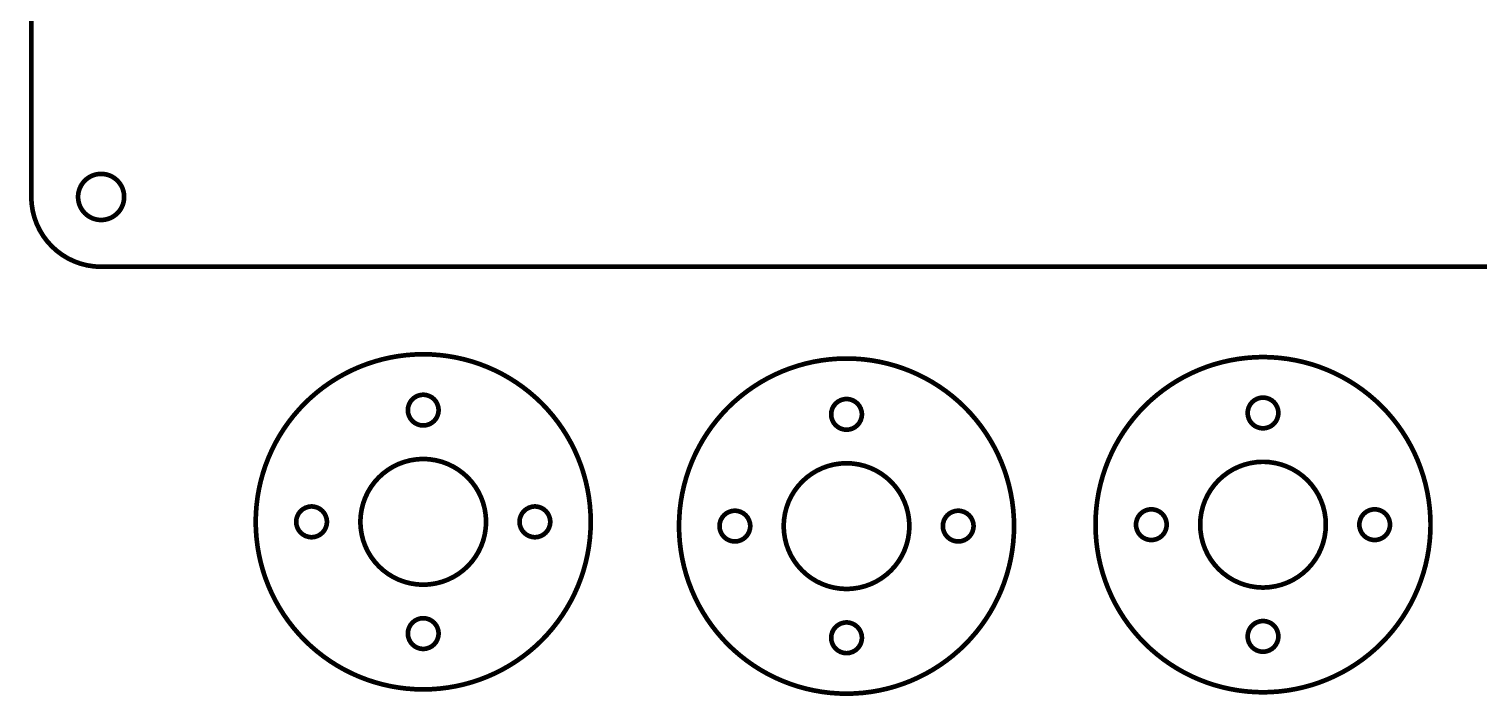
# Model space of a CAD drawing. Extents: x 0 to 218, y 0 to 111.
# Drawn here: x 0 to 103.9, y 0 to 47.8 of the extents above; entities that cross this region are included whole.
import ezdxf

# ---------------------------------------------------------------- set-up
doc = ezdxf.new("R2010")
doc.units = 0
doc.layers.get('0').update_dxf_attribs({"linetype": 'CONTINUOUS'})

msp = doc.modelspace()

# ---------------------------------------------------------------- linework, layer by layer
at = {"color": 0, "const_width": 0.33333}
msp.add_lwpolyline([(115.167, 30.7499), (5.16667, 30.7499), (5.03885, 30.7499), (4.65543, 30.7757), (4.15896, 30.8515), (3.67979, 30.9747), (3.22043, 31.1429), (2.78336, 31.3535), (2.3711, 31.6039), (1.98617, 31.8917), (1.63113, 32.2143), (1.30843, 32.5694), (1.02056, 32.9543), (0.77013, 33.3665), (0.55957, 33.8036), (0.39144, 34.2631), (0.26823, 34.7422), (0.19244, 35.2387), (0.16667, 35.6221), (0.16667, 35.7499), (0.16667, 105.75)], dxfattribs=at)
at = {"color": 0}
msp.add_lwpolyline([(115.167, 30.7499), (5.16667, 30.7499), (5.03885, 30.7499), (4.65543, 30.7757), (4.15896, 30.8515), (3.67979, 30.9747), (3.22043, 31.1429), (2.78336, 31.3535), (2.3711, 31.6039), (1.98617, 31.8917), (1.63113, 32.2143), (1.30843, 32.5694), (1.02056, 32.9543), (0.77013, 33.3665), (0.55957, 33.8036), (0.39144, 34.2631), (0.26823, 34.7422), (0.19244, 35.2387), (0.16667, 35.6221), (0.16667, 35.7499), (0.16667, 105.75)], dxfattribs=at)
at = {"color": 0, "const_width": 0.33333}
for points in [[(6.81668, 35.7499), (6.81668, 35.7078), (6.80811, 35.5813), (6.78315, 35.4174), (6.74246, 35.2592), (6.68701, 35.1076), (6.61751, 34.9635), (6.53489, 34.8274), (6.43989, 34.7004), (6.33339, 34.5832), (6.21619, 34.4767), (6.08919, 34.3817), (5.95313, 34.299), (5.80892, 34.2296), (5.65733, 34.1742), (5.49918, 34.1335), (5.33535, 34.1085), (5.20882, 34.0999), (5.16667, 34.0999), (5.12446, 34.0999), (4.99794, 34.1085), (4.8341, 34.1335), (4.676, 34.1742), (4.52442, 34.2296), (4.38015, 34.299), (4.24414, 34.3817), (4.11708, 34.4767), (3.99994, 34.5832), (3.89344, 34.7004), (3.79844, 34.8274), (3.71576, 34.9635), (3.64632, 35.1076), (3.59082, 35.2592), (3.55012, 35.4174), (3.52518, 35.5813), (3.51665, 35.7078), (3.51665, 35.7499), (3.51665, 35.7921), (3.52518, 35.9186), (3.55012, 36.0825), (3.59082, 36.2406), (3.64632, 36.3921), (3.71576, 36.5364), (3.79844, 36.6724), (3.89344, 36.7994), (3.99994, 36.9167), (4.11708, 37.0231), (4.24414, 37.1181), (4.38015, 37.2008), (4.52442, 37.2703), (4.676, 37.3257), (4.8341, 37.3664), (4.99794, 37.3914), (5.12446, 37.3999), (5.16667, 37.3999), (5.20882, 37.3999), (5.33535, 37.3914), (5.49918, 37.3664), (5.65733, 37.3257), (5.80892, 37.2703), (5.95313, 37.2008), (6.08919, 37.1181), (6.21619, 37.0231), (6.33339, 36.9167), (6.43989, 36.7994), (6.53489, 36.6724), (6.61751, 36.5364), (6.68701, 36.3921), (6.74246, 36.2406), (6.78315, 36.0825), (6.80811, 35.9186), (6.81668, 35.7921), (6.81668, 35.7499)], [(28.2438, 0.48215), (28.095, 0.48215), (27.6487, 0.49691), (27.0578, 0.54091), (26.4717, 0.61366), (25.8918, 0.7149), (25.3187, 0.84408), (24.7538, 1.00087), (24.1976, 1.18484), (23.6515, 1.39561), (23.1164, 1.63276), (22.5931, 1.89583), (22.0826, 2.18451), (21.5861, 2.49832), (21.1044, 2.83686), (20.6386, 3.19976), (20.1897, 3.58653), (19.8636, 3.89171), (19.7585, 3.99685), (19.6533, 4.10206), (19.3482, 4.42806), (18.9614, 4.87706), (18.5985, 5.34289), (18.2599, 5.82454), (17.9461, 6.32107), (17.6575, 6.83149), (17.3943, 7.35476), (17.1572, 7.88997), (16.9464, 8.43608), (16.7625, 8.99214), (16.6057, 9.55718), (16.4765, 10.1302), (16.3753, 10.7101), (16.3025, 11.2961), (16.2585, 11.8872), (16.2438, 12.3334), (16.2438, 12.4822), (16.2438, 12.6309), (16.2585, 13.0772), (16.3025, 13.6682), (16.3753, 14.2542), (16.4765, 14.8342), (16.6057, 15.4072), (16.7625, 15.9722), (16.9464, 16.5283), (17.1572, 17.0744), (17.3943, 17.6096), (17.6575, 18.1329), (17.9461, 18.6433), (18.2599, 19.1399), (18.5985, 19.6215), (18.9614, 20.0874), (19.3482, 20.5362), (19.6533, 20.8624), (19.7585, 20.9675), (19.8636, 21.0726), (20.1897, 21.3778), (20.6386, 21.7646), (21.1044, 22.1275), (21.5861, 22.466), (22.0826, 22.7799), (22.5931, 23.0685), (23.1164, 23.3317), (23.6515, 23.5687), (24.1976, 23.7796), (24.7538, 23.9635), (25.3187, 24.1203), (25.8918, 24.2494), (26.4717, 24.3507), (27.0578, 24.4235), (27.6487, 24.4675), (28.095, 24.4821), (28.2438, 24.4821), (28.3925, 24.4821), (28.8387, 24.4675), (29.4299, 24.4235), (30.0158, 24.3507), (30.5958, 24.2494), (31.1687, 24.1203), (31.7339, 23.9635), (32.2899, 23.7796), (32.836, 23.5687), (33.3712, 23.3317), (33.8944, 23.0685), (34.4049, 22.7799), (34.9014, 22.466), (35.3831, 22.1275), (35.8489, 21.7646), (36.2979, 21.3778), (36.6239, 21.0726), (36.7292, 20.9675), (36.8343, 20.8624), (37.1394, 20.5362), (37.5262, 20.0874), (37.8892, 19.6215), (38.2276, 19.1399), (38.5414, 18.6433), (38.8301, 18.1329), (39.0932, 17.6096), (39.3304, 17.0744), (39.5411, 16.5283), (39.7251, 15.9722), (39.8819, 15.4072), (40.0111, 14.8342), (40.1124, 14.2542), (40.185, 13.6682), (40.229, 13.0772), (40.2438, 12.6309), (40.2438, 12.4822), (40.2438, 12.3334), (40.229, 11.8872), (40.185, 11.2961), (40.1124, 10.7101), (40.0111, 10.1302), (39.8819, 9.55718), (39.7251, 8.99214), (39.5411, 8.43608), (39.3304, 7.88997), (39.0932, 7.35476), (38.8301, 6.83149), (38.5414, 6.32107), (38.2276, 5.82454), (37.8892, 5.34289), (37.5262, 4.87706), (37.1394, 4.42806), (36.8343, 4.10206), (36.7292, 3.99685), (36.6239, 3.89171), (36.2979, 3.58653), (35.8489, 3.19976), (35.3831, 2.83686), (34.9014, 2.49832), (34.4049, 2.18451), (33.8944, 1.89583), (33.3712, 1.63276), (32.836, 1.39561), (32.2899, 1.18484), (31.7339, 1.00087), (31.1687, 0.84408), (30.5958, 0.7149), (30.0158, 0.61366), (29.4299, 0.54091), (28.8387, 0.49691), (28.3925, 0.48215), (28.2438, 0.48215)], [(58.571, 24.1782), (58.7197, 24.1782), (59.166, 24.1635), (59.7569, 24.1196), (60.3429, 24.0467), (60.9229, 23.9456), (61.496, 23.8164), (62.061, 23.6596), (62.6169, 23.4756), (63.1632, 23.2647), (63.6983, 23.0276), (64.2217, 22.7646), (64.7319, 22.476), (65.2285, 22.1621), (65.7101, 21.8235), (66.1761, 21.4606), (66.625, 21.0739), (66.9511, 20.7686), (67.0562, 20.6635), (67.1614, 20.5583), (67.4665, 20.2324), (67.8533, 19.7833), (68.2162, 19.3175), (68.5549, 18.8358), (68.8686, 18.3393), (69.1572, 17.8289), (69.4204, 17.3056), (69.6575, 16.7704), (69.8683, 16.2243), (70.0522, 15.6682), (70.209, 15.1032), (70.3382, 14.5303), (70.4394, 13.9503), (70.5122, 13.3643), (70.5562, 12.7732), (70.571, 12.3269), (70.571, 12.1782), (70.571, 12.0295), (70.5562, 11.5832), (70.5122, 10.9921), (70.4394, 10.4062), (70.3382, 9.82617), (70.209, 9.25319), (70.0522, 8.68821), (69.8683, 8.13211), (69.6575, 7.58599), (69.4204, 7.05078), (69.1572, 6.5275), (68.8686, 6.01708), (68.5549, 5.52056), (68.2162, 5.0389), (67.8533, 4.57308), (67.4665, 4.12408), (67.1614, 3.79807), (67.0562, 3.69287), (66.9511, 3.58772), (66.625, 3.28256), (66.1761, 2.89578), (65.7101, 2.53288), (65.2285, 2.19433), (64.7319, 1.88053), (64.2217, 1.59185), (63.6983, 1.32878), (63.1632, 1.09163), (62.6169, 0.88086), (62.061, 0.69689), (61.496, 0.54009), (60.9229, 0.41091), (60.3429, 0.30968), (59.7569, 0.23692), (59.166, 0.19293), (58.7197, 0.17817), (58.571, 0.17817), (58.4222, 0.17817), (57.976, 0.19293), (57.3849, 0.23692), (56.7989, 0.30968), (56.2189, 0.41091), (55.646, 0.54009), (55.0808, 0.69689), (54.5249, 0.88086), (53.9787, 1.09163), (53.4435, 1.32878), (52.9203, 1.59185), (52.4099, 1.88053), (51.9133, 2.19433), (51.4317, 2.53288), (50.9658, 2.89578), (50.5168, 3.28256), (50.1908, 3.58772), (50.0857, 3.69287), (49.9804, 3.79807), (49.6753, 4.12408), (49.2885, 4.57308), (48.9256, 5.0389), (48.5871, 5.52056), (48.2732, 6.01708), (47.9846, 6.5275), (47.7215, 7.05078), (47.4844, 7.58599), (47.2736, 8.13211), (47.0896, 8.68821), (46.9328, 9.25319), (46.8036, 9.82617), (46.7024, 10.4062), (46.6296, 10.9921), (46.5856, 11.5832), (46.571, 12.0295), (46.571, 12.1782), (46.571, 12.3269), (46.5856, 12.7732), (46.6296, 13.3643), (46.7024, 13.9503), (46.8036, 14.5303), (46.9328, 15.1032), (47.0896, 15.6682), (47.2736, 16.2243), (47.4844, 16.7704), (47.7215, 17.3056), (47.9846, 17.8289), (48.2732, 18.3393), (48.5871, 18.8358), (48.9256, 19.3175), (49.2885, 19.7833), (49.6753, 20.2324), (49.9804, 20.5583), (50.0857, 20.6635), (50.1908, 20.7686), (50.5168, 21.0739), (50.9658, 21.4606), (51.4317, 21.8235), (51.9133, 22.1621), (52.4099, 22.476), (52.9203, 22.7646), (53.4435, 23.0276), (53.9787, 23.2647), (54.5249, 23.4756), (55.0808, 23.6596), (55.646, 23.8164), (56.2189, 23.9456), (56.7989, 24.0467), (57.3849, 24.1196), (57.976, 24.1635), (58.4222, 24.1782), (58.571, 24.1782)], [(88.4089, 24.2797), (88.5575, 24.2797), (89.0039, 24.265), (89.5949, 24.221), (90.1808, 24.1482), (90.7608, 24.0469), (91.3339, 23.9178), (91.8989, 23.761), (92.4549, 23.5771), (93.001, 23.3663), (93.5362, 23.1292), (94.0596, 22.8661), (94.57, 22.5774), (95.0665, 22.2636), (95.5481, 21.925), (96.0139, 21.5621), (96.4629, 21.1754), (96.7889, 20.8701), (96.8942, 20.765), (96.9993, 20.6599), (97.3044, 20.3339), (97.6913, 19.8849), (98.0542, 19.4189), (98.3926, 18.9372), (98.7065, 18.4407), (98.9951, 17.9304), (99.2582, 17.4071), (99.4954, 16.8718), (99.7061, 16.3257), (99.8901, 15.7697), (100.047, 15.2047), (100.176, 14.6317), (100.277, 14.0517), (100.35, 13.4658), (100.394, 12.8747), (100.409, 12.4284), (100.409, 12.2797), (100.409, 12.131), (100.394, 11.6847), (100.35, 11.0936), (100.277, 10.5077), (100.176, 9.92768), (100.047, 9.35471), (99.8901, 8.78965), (99.7061, 8.23361), (99.4954, 7.6875), (99.2582, 7.15229), (98.9951, 6.62901), (98.7065, 6.1186), (98.3926, 5.62207), (98.0542, 5.1404), (97.6913, 4.67458), (97.3044, 4.22558), (96.9993, 3.89958), (96.8942, 3.79438), (96.7889, 3.68924), (96.4629, 3.38406), (96.0139, 2.99729), (95.5481, 2.63439), (95.0665, 2.29585), (94.57, 1.98199), (94.0596, 1.69336), (93.5362, 1.43024), (93.001, 1.19309), (92.4549, 0.98237), (91.8989, 0.79834), (91.3339, 0.64155), (90.7608, 0.51237), (90.1808, 0.41119), (89.5949, 0.33838), (89.0039, 0.29438), (88.5575, 0.27962), (88.4089, 0.27962), (88.2601, 0.27962), (87.8137, 0.29438), (87.2228, 0.33838), (86.6368, 0.41119), (86.0568, 0.51237), (85.4839, 0.64155), (84.9187, 0.79834), (84.3628, 0.98237), (83.8167, 1.19309), (83.2814, 1.43024), (82.7582, 1.69336), (82.2478, 1.98199), (81.7512, 2.29585), (81.2696, 2.63439), (80.8038, 2.99729), (80.3547, 3.38406), (80.0287, 3.68924), (79.9236, 3.79438), (79.8183, 3.89958), (79.5132, 4.22558), (79.1264, 4.67458), (78.7635, 5.1404), (78.425, 5.62207), (78.1111, 6.1186), (77.8225, 6.62901), (77.5594, 7.15229), (77.3222, 7.6875), (77.1115, 8.23361), (76.9275, 8.78965), (76.7707, 9.35471), (76.6415, 9.92768), (76.5403, 10.5077), (76.4675, 11.0936), (76.4236, 11.6847), (76.4089, 12.131), (76.4089, 12.2797), (76.4089, 12.4284), (76.4236, 12.8747), (76.4675, 13.4658), (76.5403, 14.0517), (76.6415, 14.6317), (76.7707, 15.2047), (76.9275, 15.7697), (77.1115, 16.3257), (77.3222, 16.8718), (77.5594, 17.4071), (77.8225, 17.9304), (78.1111, 18.4407), (78.425, 18.9372), (78.7635, 19.4189), (79.1264, 19.8849), (79.5132, 20.3339), (79.8183, 20.6599), (79.9236, 20.765), (80.0287, 20.8701), (80.3547, 21.1754), (80.8038, 21.5621), (81.2696, 21.925), (81.7512, 22.2636), (82.2478, 22.5774), (82.7582, 22.8661), (83.2814, 23.1292), (83.8167, 23.3663), (84.3628, 23.5771), (84.9187, 23.761), (85.4839, 23.9178), (86.0568, 24.0469), (86.6368, 24.1482), (87.2228, 24.221), (87.8137, 24.265), (88.2601, 24.2797), (88.4089, 24.2797)], [(28.2438, 19.3822), (28.1883, 19.3822), (28.0221, 19.4046), (27.8156, 19.4686), (27.6288, 19.57), (27.466, 19.7043), (27.3317, 19.8672), (27.2303, 20.054), (27.1661, 20.2606), (27.1439, 20.4268), (27.1439, 20.4821), (27.1439, 20.5376), (27.1661, 20.7039), (27.2303, 20.9104), (27.3317, 21.0972), (27.466, 21.26), (27.6288, 21.3943), (27.8156, 21.4958), (28.0221, 21.5599), (28.1883, 21.5822), (28.2438, 21.5822), (28.2992, 21.5822), (28.4656, 21.5599), (28.6719, 21.4958), (28.8589, 21.3943), (29.0215, 21.26), (29.156, 21.0972), (29.2574, 20.9104), (29.3214, 20.7039), (29.3438, 20.5376), (29.3438, 20.4821), (29.3438, 20.4268), (29.3214, 20.2606), (29.2574, 20.054), (29.156, 19.8672), (29.0215, 19.7043), (28.8589, 19.57), (28.6719, 19.4686), (28.4656, 19.4046), (28.2992, 19.3822), (28.2438, 19.3822)], [(58.571, 21.2782), (58.6264, 21.2782), (58.7926, 21.256), (58.999, 21.1918), (59.186, 21.0904), (59.3487, 20.9561), (59.4831, 20.7932), (59.5844, 20.6064), (59.6486, 20.3999), (59.671, 20.2336), (59.671, 20.1782), (59.671, 20.1228), (59.6486, 19.9565), (59.5844, 19.75), (59.4831, 19.5632), (59.3487, 19.4004), (59.186, 19.2661), (58.999, 19.1647), (58.7926, 19.1006), (58.6264, 19.0782), (58.571, 19.0782), (58.5156, 19.0782), (58.3492, 19.1006), (58.1428, 19.1647), (57.9558, 19.2661), (57.7931, 19.4004), (57.6588, 19.5632), (57.5574, 19.75), (57.4932, 19.9565), (57.471, 20.1228), (57.471, 20.1782), (57.471, 20.2336), (57.4932, 20.3999), (57.5574, 20.6064), (57.6588, 20.7932), (57.7931, 20.9561), (57.9558, 21.0904), (58.1428, 21.1918), (58.3492, 21.256), (58.5156, 21.2782), (58.571, 21.2782)], [(88.4089, 21.3797), (88.4643, 21.3797), (88.6306, 21.3574), (88.8371, 21.2932), (89.0239, 21.1918), (89.1867, 21.0575), (89.321, 20.8947), (89.4224, 20.7079), (89.4865, 20.5014), (89.5089, 20.3351), (89.5089, 20.2797), (89.5089, 20.2243), (89.4865, 20.0581), (89.4224, 19.8515), (89.321, 19.6647), (89.1867, 19.5019), (89.0239, 19.3675), (88.8371, 19.2661), (88.6306, 19.2021), (88.4643, 19.1797), (88.4089, 19.1797), (88.3535, 19.1797), (88.1871, 19.2021), (87.9807, 19.2661), (87.7937, 19.3675), (87.631, 19.5019), (87.4967, 19.6647), (87.3953, 19.8515), (87.3311, 20.0581), (87.3089, 20.2243), (87.3089, 20.2797), (87.3089, 20.3351), (87.3311, 20.5014), (87.3953, 20.7079), (87.4967, 20.8947), (87.631, 21.0575), (87.7937, 21.1918), (87.9807, 21.2932), (88.1871, 21.3574), (88.3535, 21.3797), (88.4089, 21.3797)], [(28.2438, 7.98215), (28.1288, 7.98215), (27.7838, 8.00543), (27.3368, 8.07363), (26.9056, 8.18446), (26.4922, 8.33583), (26.0987, 8.52528), (25.7278, 8.75071), (25.3814, 9.00976), (25.0618, 9.30018), (24.7714, 9.61974), (24.5124, 9.96619), (24.2869, 10.3372), (24.0975, 10.7306), (23.9461, 11.144), (23.8353, 11.5753), (23.7671, 12.0221), (23.7438, 12.3671), (23.7438, 12.4822), (23.7438, 12.5972), (23.7671, 12.9423), (23.8353, 13.3891), (23.9461, 13.8204), (24.0975, 14.2337), (24.2869, 14.6272), (24.5124, 14.9982), (24.7714, 15.3446), (25.0618, 15.6642), (25.3814, 15.9546), (25.7278, 16.2136), (26.0987, 16.439), (26.4922, 16.6285), (26.9056, 16.7799), (27.3368, 16.8907), (27.7838, 16.9589), (28.1288, 16.9821), (28.2438, 16.9821), (28.3589, 16.9821), (28.7039, 16.9589), (29.1507, 16.8907), (29.5819, 16.7799), (29.9954, 16.6285), (30.3888, 16.439), (30.7597, 16.2136), (31.1062, 15.9546), (31.4258, 15.6642), (31.7163, 15.3446), (31.9753, 14.9982), (32.2007, 14.6272), (32.3901, 14.2337), (32.5415, 13.8204), (32.6524, 13.3891), (32.7206, 12.9423), (32.7438, 12.5972), (32.7438, 12.4822), (32.7438, 12.3671), (32.7206, 12.0221), (32.6524, 11.5753), (32.5415, 11.144), (32.3901, 10.7306), (32.2007, 10.3372), (31.9753, 9.96619), (31.7163, 9.61974), (31.4258, 9.30018), (31.1062, 9.00976), (30.7597, 8.75071), (30.3888, 8.52528), (29.9954, 8.33583), (29.5819, 8.18446), (29.1507, 8.07363), (28.7039, 8.00543), (28.3589, 7.98215), (28.2438, 7.98215)], [(58.571, 16.6782), (58.686, 16.6782), (59.031, 16.655), (59.4778, 16.5868), (59.909, 16.476), (60.3225, 16.3246), (60.7158, 16.1351), (61.0869, 15.9097), (61.4333, 15.6506), (61.7529, 15.3601), (62.0433, 15.0407), (62.3024, 14.6942), (62.5278, 14.3232), (62.7172, 13.9299), (62.8686, 13.5164), (62.9794, 13.0851), (63.0476, 12.6383), (63.071, 12.2932), (63.071, 12.1782), (63.071, 12.0632), (63.0476, 11.7181), (62.9794, 11.2713), (62.8686, 10.84), (62.7172, 10.4266), (62.5278, 10.0332), (62.3024, 9.66222), (62.0433, 9.31575), (61.7529, 8.99621), (61.4333, 8.70578), (61.0869, 8.44672), (60.7158, 8.22131), (60.3225, 8.03185), (59.909, 7.88049), (59.4778, 7.76964), (59.031, 7.70144), (58.686, 7.67817), (58.571, 7.67817), (58.4558, 7.67817), (58.1108, 7.70144), (57.664, 7.76964), (57.2328, 7.88049), (56.8193, 8.03185), (56.426, 8.22131), (56.0549, 8.44672), (55.7085, 8.70578), (55.3889, 8.99621), (55.0985, 9.31575), (54.8394, 9.66222), (54.614, 10.0332), (54.4246, 10.4266), (54.2732, 10.84), (54.1624, 11.2713), (54.0942, 11.7181), (54.071, 12.0632), (54.071, 12.1782), (54.071, 12.2932), (54.0942, 12.6383), (54.1624, 13.0851), (54.2732, 13.5164), (54.4246, 13.9299), (54.614, 14.3232), (54.8394, 14.6942), (55.0985, 15.0407), (55.3889, 15.3601), (55.7085, 15.6506), (56.0549, 15.9097), (56.426, 16.1351), (56.8193, 16.3246), (57.2328, 16.476), (57.664, 16.5868), (58.1108, 16.655), (58.4558, 16.6782), (58.571, 16.6782)], [(88.4089, 16.7797), (88.5239, 16.7797), (88.8689, 16.7564), (89.3157, 16.6882), (89.7471, 16.5774), (90.1604, 16.4261), (90.5539, 16.2365), (90.9249, 16.0111), (91.2712, 15.7521), (91.5908, 15.4617), (91.8813, 15.1421), (92.1403, 14.7957), (92.3657, 14.4246), (92.5551, 14.0313), (92.7065, 13.6178), (92.8174, 13.1866), (92.8856, 12.7398), (92.9089, 12.3948), (92.9089, 12.2797), (92.9089, 12.1647), (92.8856, 11.8196), (92.8174, 11.3728), (92.7065, 10.9415), (92.5551, 10.5281), (92.3657, 10.1347), (92.1403, 9.76372), (91.8813, 9.41726), (91.5908, 9.09771), (91.2712, 8.80729), (90.9249, 8.54824), (90.5539, 8.32281), (90.1604, 8.13336), (89.7471, 7.98199), (89.3157, 7.87115), (88.8689, 7.80296), (88.5239, 7.77968), (88.4089, 7.77968), (88.2937, 7.77968), (87.9488, 7.80296), (87.5019, 7.87115), (87.0707, 7.98199), (86.6572, 8.13336), (86.2639, 8.32281), (85.8929, 8.54824), (85.5464, 8.80729), (85.2268, 9.09771), (84.9364, 9.41726), (84.6774, 9.76372), (84.4519, 10.1347), (84.2625, 10.5281), (84.1111, 10.9415), (84.0003, 11.3728), (83.9321, 11.8196), (83.9089, 12.1647), (83.9089, 12.2797), (83.9089, 12.3948), (83.9321, 12.7398), (84.0003, 13.1866), (84.1111, 13.6178), (84.2625, 14.0313), (84.4519, 14.4246), (84.6774, 14.7957), (84.9364, 15.1421), (85.2268, 15.4617), (85.5464, 15.7521), (85.8929, 16.0111), (86.2639, 16.2365), (86.6572, 16.4261), (87.0707, 16.5774), (87.5019, 16.6882), (87.9488, 16.7564), (88.2937, 16.7797), (88.4089, 16.7797)], [(20.2438, 11.3822), (20.1883, 11.3822), (20.0221, 11.4045), (19.8156, 11.4686), (19.6288, 11.57), (19.466, 11.7044), (19.3317, 11.8671), (19.2301, 12.054), (19.1661, 12.2605), (19.1437, 12.4268), (19.1437, 12.4822), (19.1437, 12.5376), (19.1661, 12.7039), (19.2301, 12.9104), (19.3317, 13.0972), (19.466, 13.26), (19.6288, 13.3943), (19.8156, 13.4957), (20.0221, 13.5598), (20.1883, 13.5821), (20.2438, 13.5821), (20.2992, 13.5821), (20.4654, 13.5598), (20.6719, 13.4957), (20.8587, 13.3943), (21.0215, 13.26), (21.156, 13.0972), (21.2574, 12.9104), (21.3214, 12.7039), (21.3438, 12.5376), (21.3438, 12.4822), (21.3438, 12.4268), (21.3214, 12.2605), (21.2574, 12.054), (21.156, 11.8671), (21.0215, 11.7044), (20.8587, 11.57), (20.6719, 11.4686), (20.4654, 11.4045), (20.2992, 11.3822), (20.2438, 11.3822)], [(36.2438, 11.3822), (36.1883, 11.3822), (36.0221, 11.4045), (35.8156, 11.4686), (35.6288, 11.57), (35.466, 11.7044), (35.3317, 11.8671), (35.2303, 12.054), (35.1661, 12.2605), (35.1439, 12.4268), (35.1439, 12.4822), (35.1439, 12.5376), (35.1661, 12.7039), (35.2303, 12.9104), (35.3317, 13.0972), (35.466, 13.26), (35.6288, 13.3943), (35.8156, 13.4957), (36.0221, 13.5598), (36.1883, 13.5821), (36.2438, 13.5821), (36.2992, 13.5821), (36.4656, 13.5598), (36.6719, 13.4957), (36.8589, 13.3943), (37.0215, 13.26), (37.156, 13.0972), (37.2574, 12.9104), (37.3214, 12.7039), (37.3438, 12.5376), (37.3438, 12.4822), (37.3438, 12.4268), (37.3214, 12.2605), (37.2574, 12.054), (37.156, 11.8671), (37.0215, 11.7044), (36.8589, 11.57), (36.6719, 11.4686), (36.4656, 11.4045), (36.2992, 11.3822), (36.2438, 11.3822)], [(80.4089, 13.3797), (80.4643, 13.3797), (80.6306, 13.3574), (80.8371, 13.2932), (81.0239, 13.1918), (81.1867, 13.0575), (81.321, 12.8947), (81.4224, 12.7078), (81.4865, 12.5014), (81.5089, 12.3351), (81.5089, 12.2797), (81.5089, 12.2243), (81.4865, 12.058), (81.4224, 11.8515), (81.321, 11.6647), (81.1867, 11.5018), (81.0239, 11.3675), (80.8371, 11.2661), (80.6306, 11.202), (80.4643, 11.1796), (80.4089, 11.1796), (80.3535, 11.1796), (80.1871, 11.202), (79.9807, 11.2661), (79.7937, 11.3675), (79.631, 11.5018), (79.4967, 11.6647), (79.3953, 11.8515), (79.3311, 12.058), (79.3089, 12.2243), (79.3089, 12.2797), (79.3089, 12.3351), (79.3311, 12.5014), (79.3953, 12.7078), (79.4967, 12.8947), (79.631, 13.0575), (79.7937, 13.1918), (79.9807, 13.2932), (80.1871, 13.3574), (80.3535, 13.3797), (80.4089, 13.3797)], [(96.4089, 13.3797), (96.4643, 13.3797), (96.6306, 13.3574), (96.8371, 13.2932), (97.0239, 13.1918), (97.1867, 13.0575), (97.321, 12.8947), (97.4224, 12.7078), (97.4865, 12.5014), (97.5089, 12.3351), (97.5089, 12.2797), (97.5089, 12.2243), (97.4865, 12.058), (97.4224, 11.8515), (97.321, 11.6647), (97.1867, 11.5018), (97.0239, 11.3675), (96.8371, 11.2661), (96.6306, 11.202), (96.4643, 11.1796), (96.4089, 11.1796), (96.3535, 11.1796), (96.1872, 11.202), (95.9807, 11.2661), (95.7939, 11.3675), (95.631, 11.5018), (95.4967, 11.6647), (95.3953, 11.8515), (95.3311, 12.058), (95.3089, 12.2243), (95.3089, 12.2797), (95.3089, 12.3351), (95.3311, 12.5014), (95.3953, 12.7078), (95.4967, 12.8947), (95.631, 13.0575), (95.7939, 13.1918), (95.9807, 13.2932), (96.1872, 13.3574), (96.3535, 13.3797), (96.4089, 13.3797)], [(50.571, 13.2782), (50.6263, 13.2782), (50.7926, 13.2559), (50.999, 13.1917), (51.186, 13.0903), (51.3488, 12.956), (51.4831, 12.7932), (51.5844, 12.6064), (51.6486, 12.3999), (51.671, 12.2336), (51.671, 12.1782), (51.671, 12.1228), (51.6486, 11.9565), (51.5844, 11.7501), (51.4831, 11.5632), (51.3488, 11.4004), (51.186, 11.2661), (50.999, 11.1647), (50.7926, 11.1005), (50.6263, 11.0782), (50.571, 11.0782), (50.5154, 11.0782), (50.3492, 11.1005), (50.1428, 11.1647), (49.9558, 11.2661), (49.7931, 11.4004), (49.6587, 11.5632), (49.5574, 11.7501), (49.4932, 11.9565), (49.471, 12.1228), (49.471, 12.1782), (49.471, 12.2336), (49.4932, 12.3999), (49.5574, 12.6064), (49.6587, 12.7932), (49.7931, 12.956), (49.9558, 13.0903), (50.1428, 13.1917), (50.3492, 13.2559), (50.5154, 13.2782), (50.571, 13.2782)], [(66.571, 13.2782), (66.6264, 13.2782), (66.7926, 13.2559), (66.9992, 13.1917), (67.186, 13.0903), (67.3487, 12.956), (67.4831, 12.7932), (67.5844, 12.6064), (67.6486, 12.3999), (67.671, 12.2336), (67.671, 12.1782), (67.671, 12.1228), (67.6486, 11.9565), (67.5844, 11.7501), (67.4831, 11.5632), (67.3487, 11.4004), (67.186, 11.2661), (66.9992, 11.1647), (66.7926, 11.1005), (66.6264, 11.0782), (66.571, 11.0782), (66.5156, 11.0782), (66.3492, 11.1005), (66.1428, 11.1647), (65.9558, 11.2661), (65.7932, 11.4004), (65.6588, 11.5632), (65.5574, 11.7501), (65.4933, 11.9565), (65.471, 12.1228), (65.471, 12.1782), (65.471, 12.2336), (65.4933, 12.3999), (65.5574, 12.6064), (65.6588, 12.7932), (65.7932, 12.956), (65.9558, 13.0903), (66.1428, 13.1917), (66.3492, 13.2559), (66.5156, 13.2782), (66.571, 13.2782)], [(28.2438, 3.38217), (28.1883, 3.38217), (28.0221, 3.40451), (27.8156, 3.46864), (27.6288, 3.57004), (27.466, 3.70437), (27.3317, 3.86714), (27.2303, 4.05399), (27.1661, 4.26047), (27.1439, 4.42676), (27.1439, 4.48215), (27.1439, 4.5376), (27.1661, 4.70389), (27.2303, 4.91037), (27.3317, 5.09722), (27.466, 5.25999), (27.6288, 5.39432), (27.8156, 5.49571), (28.0221, 5.55985), (28.1883, 5.58214), (28.2438, 5.58214), (28.2992, 5.58214), (28.4656, 5.55985), (28.6719, 5.49571), (28.8589, 5.39432), (29.0215, 5.25999), (29.156, 5.09722), (29.2574, 4.91037), (29.3214, 4.70389), (29.3438, 4.5376), (29.3438, 4.48215), (29.3438, 4.42676), (29.3214, 4.26047), (29.2574, 4.05399), (29.156, 3.86714), (29.0215, 3.70437), (28.8589, 3.57004), (28.6719, 3.46864), (28.4656, 3.40451), (28.2992, 3.38217), (28.2438, 3.38217)], [(58.571, 5.27815), (58.6264, 5.27815), (58.7926, 5.25586), (58.999, 5.19174), (59.186, 5.09033), (59.3487, 4.956), (59.4831, 4.79324), (59.5844, 4.60639), (59.6486, 4.3999), (59.671, 4.23361), (59.671, 4.17817), (59.671, 4.12278), (59.6486, 3.95649), (59.5844, 3.75), (59.4831, 3.56315), (59.3487, 3.40039), (59.186, 3.26606), (58.999, 3.16465), (58.7926, 3.10053), (58.6264, 3.07818), (58.571, 3.07818), (58.5156, 3.07818), (58.3492, 3.10053), (58.1428, 3.16465), (57.9558, 3.26606), (57.7931, 3.40039), (57.6588, 3.56315), (57.5574, 3.75), (57.4932, 3.95649), (57.471, 4.12278), (57.471, 4.17817), (57.471, 4.23361), (57.4932, 4.3999), (57.5574, 4.60639), (57.6588, 4.79324), (57.7931, 4.956), (57.9558, 5.09033), (58.1428, 5.19174), (58.3492, 5.25586), (58.5156, 5.27815), (58.571, 5.27815)], [(88.4089, 5.37967), (88.4643, 5.37967), (88.6306, 5.35736), (88.8371, 5.29324), (89.0239, 5.19185), (89.1867, 5.05751), (89.321, 4.89469), (89.4224, 4.70785), (89.4865, 4.50136), (89.5089, 4.33507), (89.5089, 4.27962), (89.5089, 4.22424), (89.4865, 4.058), (89.4224, 3.85151), (89.321, 3.66465), (89.1867, 3.50185), (89.0239, 3.36751), (88.8371, 3.26611), (88.6306, 3.20199), (88.4643, 3.17964), (88.4089, 3.17964), (88.3535, 3.17964), (88.1871, 3.20199), (87.9807, 3.26611), (87.7937, 3.36751), (87.631, 3.50185), (87.4967, 3.66465), (87.3953, 3.85151), (87.3311, 4.058), (87.3089, 4.22424), (87.3089, 4.27962), (87.3089, 4.33507), (87.3311, 4.50136), (87.3953, 4.70785), (87.4967, 4.89469), (87.631, 5.05751), (87.7937, 5.19185), (87.9807, 5.29324), (88.1871, 5.35736), (88.3535, 5.37967), (88.4089, 5.37967)]]:
    msp.add_lwpolyline(points, close=True, dxfattribs=at)
at = {"color": 0}
for points in [[(6.81668, 35.7499), (6.81668, 35.7078), (6.80811, 35.5813), (6.78315, 35.4174), (6.74246, 35.2592), (6.68701, 35.1076), (6.61751, 34.9635), (6.53489, 34.8274), (6.43989, 34.7004), (6.33339, 34.5832), (6.21619, 34.4767), (6.08919, 34.3817), (5.95313, 34.299), (5.80892, 34.2296), (5.65733, 34.1742), (5.49918, 34.1335), (5.33535, 34.1085), (5.20882, 34.0999), (5.16667, 34.0999), (5.12446, 34.0999), (4.99794, 34.1085), (4.8341, 34.1335), (4.676, 34.1742), (4.52442, 34.2296), (4.38015, 34.299), (4.24414, 34.3817), (4.11708, 34.4767), (3.99994, 34.5832), (3.89344, 34.7004), (3.79844, 34.8274), (3.71576, 34.9635), (3.64632, 35.1076), (3.59082, 35.2592), (3.55012, 35.4174), (3.52518, 35.5813), (3.51665, 35.7078), (3.51665, 35.7499), (3.51665, 35.7921), (3.52518, 35.9186), (3.55012, 36.0825), (3.59082, 36.2406), (3.64632, 36.3921), (3.71576, 36.5364), (3.79844, 36.6724), (3.89344, 36.7994), (3.99994, 36.9167), (4.11708, 37.0231), (4.24414, 37.1181), (4.38015, 37.2008), (4.52442, 37.2703), (4.676, 37.3257), (4.8341, 37.3664), (4.99794, 37.3914), (5.12446, 37.3999), (5.16667, 37.3999), (5.20882, 37.3999), (5.33535, 37.3914), (5.49918, 37.3664), (5.65733, 37.3257), (5.80892, 37.2703), (5.95313, 37.2008), (6.08919, 37.1181), (6.21619, 37.0231), (6.33339, 36.9167), (6.43989, 36.7994), (6.53489, 36.6724), (6.61751, 36.5364), (6.68701, 36.3921), (6.74246, 36.2406), (6.78315, 36.0825), (6.80811, 35.9186), (6.81668, 35.7921), (6.81668, 35.7499)], [(28.2438, 0.48215), (28.095, 0.48215), (27.6487, 0.49691), (27.0578, 0.54091), (26.4717, 0.61366), (25.8918, 0.7149), (25.3187, 0.84408), (24.7538, 1.00087), (24.1976, 1.18484), (23.6515, 1.39561), (23.1164, 1.63276), (22.5931, 1.89583), (22.0826, 2.18451), (21.5861, 2.49832), (21.1044, 2.83686), (20.6386, 3.19976), (20.1897, 3.58653), (19.8636, 3.89171), (19.7585, 3.99685), (19.6533, 4.10206), (19.3482, 4.42806), (18.9614, 4.87706), (18.5985, 5.34289), (18.2599, 5.82454), (17.9461, 6.32107), (17.6575, 6.83149), (17.3943, 7.35476), (17.1572, 7.88997), (16.9464, 8.43608), (16.7625, 8.99214), (16.6057, 9.55718), (16.4765, 10.1302), (16.3753, 10.7101), (16.3025, 11.2961), (16.2585, 11.8872), (16.2438, 12.3334), (16.2438, 12.4822), (16.2438, 12.6309), (16.2585, 13.0772), (16.3025, 13.6682), (16.3753, 14.2542), (16.4765, 14.8342), (16.6057, 15.4072), (16.7625, 15.9722), (16.9464, 16.5283), (17.1572, 17.0744), (17.3943, 17.6096), (17.6575, 18.1329), (17.9461, 18.6433), (18.2599, 19.1399), (18.5985, 19.6215), (18.9614, 20.0874), (19.3482, 20.5362), (19.6533, 20.8624), (19.7585, 20.9675), (19.8636, 21.0726), (20.1897, 21.3778), (20.6386, 21.7646), (21.1044, 22.1275), (21.5861, 22.466), (22.0826, 22.7799), (22.5931, 23.0685), (23.1164, 23.3317), (23.6515, 23.5687), (24.1976, 23.7796), (24.7538, 23.9635), (25.3187, 24.1203), (25.8918, 24.2494), (26.4717, 24.3507), (27.0578, 24.4235), (27.6487, 24.4675), (28.095, 24.4821), (28.2438, 24.4821), (28.3925, 24.4821), (28.8387, 24.4675), (29.4299, 24.4235), (30.0158, 24.3507), (30.5958, 24.2494), (31.1687, 24.1203), (31.7339, 23.9635), (32.2899, 23.7796), (32.836, 23.5687), (33.3712, 23.3317), (33.8944, 23.0685), (34.4049, 22.7799), (34.9014, 22.466), (35.3831, 22.1275), (35.8489, 21.7646), (36.2979, 21.3778), (36.6239, 21.0726), (36.7292, 20.9675), (36.8343, 20.8624), (37.1394, 20.5362), (37.5262, 20.0874), (37.8892, 19.6215), (38.2276, 19.1399), (38.5414, 18.6433), (38.8301, 18.1329), (39.0932, 17.6096), (39.3304, 17.0744), (39.5411, 16.5283), (39.7251, 15.9722), (39.8819, 15.4072), (40.0111, 14.8342), (40.1124, 14.2542), (40.185, 13.6682), (40.229, 13.0772), (40.2438, 12.6309), (40.2438, 12.4822), (40.2438, 12.3334), (40.229, 11.8872), (40.185, 11.2961), (40.1124, 10.7101), (40.0111, 10.1302), (39.8819, 9.55718), (39.7251, 8.99214), (39.5411, 8.43608), (39.3304, 7.88997), (39.0932, 7.35476), (38.8301, 6.83149), (38.5414, 6.32107), (38.2276, 5.82454), (37.8892, 5.34289), (37.5262, 4.87706), (37.1394, 4.42806), (36.8343, 4.10206), (36.7292, 3.99685), (36.6239, 3.89171), (36.2979, 3.58653), (35.8489, 3.19976), (35.3831, 2.83686), (34.9014, 2.49832), (34.4049, 2.18451), (33.8944, 1.89583), (33.3712, 1.63276), (32.836, 1.39561), (32.2899, 1.18484), (31.7339, 1.00087), (31.1687, 0.84408), (30.5958, 0.7149), (30.0158, 0.61366), (29.4299, 0.54091), (28.8387, 0.49691), (28.3925, 0.48215), (28.2438, 0.48215)], [(58.571, 24.1782), (58.7197, 24.1782), (59.166, 24.1635), (59.7569, 24.1196), (60.3429, 24.0467), (60.9229, 23.9456), (61.496, 23.8164), (62.061, 23.6596), (62.6169, 23.4756), (63.1632, 23.2647), (63.6983, 23.0276), (64.2217, 22.7646), (64.7319, 22.476), (65.2285, 22.1621), (65.7101, 21.8235), (66.1761, 21.4606), (66.625, 21.0739), (66.9511, 20.7686), (67.0562, 20.6635), (67.1614, 20.5583), (67.4665, 20.2324), (67.8533, 19.7833), (68.2162, 19.3175), (68.5549, 18.8358), (68.8686, 18.3393), (69.1572, 17.8289), (69.4204, 17.3056), (69.6575, 16.7704), (69.8683, 16.2243), (70.0522, 15.6682), (70.209, 15.1032), (70.3382, 14.5303), (70.4394, 13.9503), (70.5122, 13.3643), (70.5562, 12.7732), (70.571, 12.3269), (70.571, 12.1782), (70.571, 12.0295), (70.5562, 11.5832), (70.5122, 10.9921), (70.4394, 10.4062), (70.3382, 9.82617), (70.209, 9.25319), (70.0522, 8.68821), (69.8683, 8.13211), (69.6575, 7.58599), (69.4204, 7.05078), (69.1572, 6.5275), (68.8686, 6.01708), (68.5549, 5.52056), (68.2162, 5.0389), (67.8533, 4.57308), (67.4665, 4.12408), (67.1614, 3.79807), (67.0562, 3.69287), (66.9511, 3.58772), (66.625, 3.28256), (66.1761, 2.89578), (65.7101, 2.53288), (65.2285, 2.19433), (64.7319, 1.88053), (64.2217, 1.59185), (63.6983, 1.32878), (63.1632, 1.09163), (62.6169, 0.88086), (62.061, 0.69689), (61.496, 0.54009), (60.9229, 0.41091), (60.3429, 0.30968), (59.7569, 0.23692), (59.166, 0.19293), (58.7197, 0.17817), (58.571, 0.17817), (58.4222, 0.17817), (57.976, 0.19293), (57.3849, 0.23692), (56.7989, 0.30968), (56.2189, 0.41091), (55.646, 0.54009), (55.0808, 0.69689), (54.5249, 0.88086), (53.9787, 1.09163), (53.4435, 1.32878), (52.9203, 1.59185), (52.4099, 1.88053), (51.9133, 2.19433), (51.4317, 2.53288), (50.9658, 2.89578), (50.5168, 3.28256), (50.1908, 3.58772), (50.0857, 3.69287), (49.9804, 3.79807), (49.6753, 4.12408), (49.2885, 4.57308), (48.9256, 5.0389), (48.5871, 5.52056), (48.2732, 6.01708), (47.9846, 6.5275), (47.7215, 7.05078), (47.4844, 7.58599), (47.2736, 8.13211), (47.0896, 8.68821), (46.9328, 9.25319), (46.8036, 9.82617), (46.7024, 10.4062), (46.6296, 10.9921), (46.5856, 11.5832), (46.571, 12.0295), (46.571, 12.1782), (46.571, 12.3269), (46.5856, 12.7732), (46.6296, 13.3643), (46.7024, 13.9503), (46.8036, 14.5303), (46.9328, 15.1032), (47.0896, 15.6682), (47.2736, 16.2243), (47.4844, 16.7704), (47.7215, 17.3056), (47.9846, 17.8289), (48.2732, 18.3393), (48.5871, 18.8358), (48.9256, 19.3175), (49.2885, 19.7833), (49.6753, 20.2324), (49.9804, 20.5583), (50.0857, 20.6635), (50.1908, 20.7686), (50.5168, 21.0739), (50.9658, 21.4606), (51.4317, 21.8235), (51.9133, 22.1621), (52.4099, 22.476), (52.9203, 22.7646), (53.4435, 23.0276), (53.9787, 23.2647), (54.5249, 23.4756), (55.0808, 23.6596), (55.646, 23.8164), (56.2189, 23.9456), (56.7989, 24.0467), (57.3849, 24.1196), (57.976, 24.1635), (58.4222, 24.1782), (58.571, 24.1782)], [(88.4089, 24.2797), (88.5575, 24.2797), (89.0039, 24.265), (89.5949, 24.221), (90.1808, 24.1482), (90.7608, 24.0469), (91.3339, 23.9178), (91.8989, 23.761), (92.4549, 23.5771), (93.001, 23.3663), (93.5362, 23.1292), (94.0596, 22.8661), (94.57, 22.5774), (95.0665, 22.2636), (95.5481, 21.925), (96.0139, 21.5621), (96.4629, 21.1754), (96.7889, 20.8701), (96.8942, 20.765), (96.9993, 20.6599), (97.3044, 20.3339), (97.6913, 19.8849), (98.0542, 19.4189), (98.3926, 18.9372), (98.7065, 18.4407), (98.9951, 17.9304), (99.2582, 17.4071), (99.4954, 16.8718), (99.7061, 16.3257), (99.8901, 15.7697), (100.047, 15.2047), (100.176, 14.6317), (100.277, 14.0517), (100.35, 13.4658), (100.394, 12.8747), (100.409, 12.4284), (100.409, 12.2797), (100.409, 12.131), (100.394, 11.6847), (100.35, 11.0936), (100.277, 10.5077), (100.176, 9.92768), (100.047, 9.35471), (99.8901, 8.78965), (99.7061, 8.23361), (99.4954, 7.6875), (99.2582, 7.15229), (98.9951, 6.62901), (98.7065, 6.1186), (98.3926, 5.62207), (98.0542, 5.1404), (97.6913, 4.67458), (97.3044, 4.22558), (96.9993, 3.89958), (96.8942, 3.79438), (96.7889, 3.68924), (96.4629, 3.38406), (96.0139, 2.99729), (95.5481, 2.63439), (95.0665, 2.29585), (94.57, 1.98199), (94.0596, 1.69336), (93.5362, 1.43024), (93.001, 1.19309), (92.4549, 0.98237), (91.8989, 0.79834), (91.3339, 0.64155), (90.7608, 0.51237), (90.1808, 0.41119), (89.5949, 0.33838), (89.0039, 0.29438), (88.5575, 0.27962), (88.4089, 0.27962), (88.2601, 0.27962), (87.8137, 0.29438), (87.2228, 0.33838), (86.6368, 0.41119), (86.0568, 0.51237), (85.4839, 0.64155), (84.9187, 0.79834), (84.3628, 0.98237), (83.8167, 1.19309), (83.2814, 1.43024), (82.7582, 1.69336), (82.2478, 1.98199), (81.7512, 2.29585), (81.2696, 2.63439), (80.8038, 2.99729), (80.3547, 3.38406), (80.0287, 3.68924), (79.9236, 3.79438), (79.8183, 3.89958), (79.5132, 4.22558), (79.1264, 4.67458), (78.7635, 5.1404), (78.425, 5.62207), (78.1111, 6.1186), (77.8225, 6.62901), (77.5594, 7.15229), (77.3222, 7.6875), (77.1115, 8.23361), (76.9275, 8.78965), (76.7707, 9.35471), (76.6415, 9.92768), (76.5403, 10.5077), (76.4675, 11.0936), (76.4236, 11.6847), (76.4089, 12.131), (76.4089, 12.2797), (76.4089, 12.4284), (76.4236, 12.8747), (76.4675, 13.4658), (76.5403, 14.0517), (76.6415, 14.6317), (76.7707, 15.2047), (76.9275, 15.7697), (77.1115, 16.3257), (77.3222, 16.8718), (77.5594, 17.4071), (77.8225, 17.9304), (78.1111, 18.4407), (78.425, 18.9372), (78.7635, 19.4189), (79.1264, 19.8849), (79.5132, 20.3339), (79.8183, 20.6599), (79.9236, 20.765), (80.0287, 20.8701), (80.3547, 21.1754), (80.8038, 21.5621), (81.2696, 21.925), (81.7512, 22.2636), (82.2478, 22.5774), (82.7582, 22.8661), (83.2814, 23.1292), (83.8167, 23.3663), (84.3628, 23.5771), (84.9187, 23.761), (85.4839, 23.9178), (86.0568, 24.0469), (86.6368, 24.1482), (87.2228, 24.221), (87.8137, 24.265), (88.2601, 24.2797), (88.4089, 24.2797)], [(28.2438, 19.3822), (28.1883, 19.3822), (28.0221, 19.4046), (27.8156, 19.4686), (27.6288, 19.57), (27.466, 19.7043), (27.3317, 19.8672), (27.2303, 20.054), (27.1661, 20.2606), (27.1439, 20.4268), (27.1439, 20.4821), (27.1439, 20.5376), (27.1661, 20.7039), (27.2303, 20.9104), (27.3317, 21.0972), (27.466, 21.26), (27.6288, 21.3943), (27.8156, 21.4958), (28.0221, 21.5599), (28.1883, 21.5822), (28.2438, 21.5822), (28.2992, 21.5822), (28.4656, 21.5599), (28.6719, 21.4958), (28.8589, 21.3943), (29.0215, 21.26), (29.156, 21.0972), (29.2574, 20.9104), (29.3214, 20.7039), (29.3438, 20.5376), (29.3438, 20.4821), (29.3438, 20.4268), (29.3214, 20.2606), (29.2574, 20.054), (29.156, 19.8672), (29.0215, 19.7043), (28.8589, 19.57), (28.6719, 19.4686), (28.4656, 19.4046), (28.2992, 19.3822), (28.2438, 19.3822)], [(58.571, 21.2782), (58.6264, 21.2782), (58.7926, 21.256), (58.999, 21.1918), (59.186, 21.0904), (59.3487, 20.9561), (59.4831, 20.7932), (59.5844, 20.6064), (59.6486, 20.3999), (59.671, 20.2336), (59.671, 20.1782), (59.671, 20.1228), (59.6486, 19.9565), (59.5844, 19.75), (59.4831, 19.5632), (59.3487, 19.4004), (59.186, 19.2661), (58.999, 19.1647), (58.7926, 19.1006), (58.6264, 19.0782), (58.571, 19.0782), (58.5156, 19.0782), (58.3492, 19.1006), (58.1428, 19.1647), (57.9558, 19.2661), (57.7931, 19.4004), (57.6588, 19.5632), (57.5574, 19.75), (57.4932, 19.9565), (57.471, 20.1228), (57.471, 20.1782), (57.471, 20.2336), (57.4932, 20.3999), (57.5574, 20.6064), (57.6588, 20.7932), (57.7931, 20.9561), (57.9558, 21.0904), (58.1428, 21.1918), (58.3492, 21.256), (58.5156, 21.2782), (58.571, 21.2782)], [(88.4089, 21.3797), (88.4643, 21.3797), (88.6306, 21.3574), (88.8371, 21.2932), (89.0239, 21.1918), (89.1867, 21.0575), (89.321, 20.8947), (89.4224, 20.7079), (89.4865, 20.5014), (89.5089, 20.3351), (89.5089, 20.2797), (89.5089, 20.2243), (89.4865, 20.0581), (89.4224, 19.8515), (89.321, 19.6647), (89.1867, 19.5019), (89.0239, 19.3675), (88.8371, 19.2661), (88.6306, 19.2021), (88.4643, 19.1797), (88.4089, 19.1797), (88.3535, 19.1797), (88.1871, 19.2021), (87.9807, 19.2661), (87.7937, 19.3675), (87.631, 19.5019), (87.4967, 19.6647), (87.3953, 19.8515), (87.3311, 20.0581), (87.3089, 20.2243), (87.3089, 20.2797), (87.3089, 20.3351), (87.3311, 20.5014), (87.3953, 20.7079), (87.4967, 20.8947), (87.631, 21.0575), (87.7937, 21.1918), (87.9807, 21.2932), (88.1871, 21.3574), (88.3535, 21.3797), (88.4089, 21.3797)], [(28.2438, 7.98215), (28.1288, 7.98215), (27.7838, 8.00543), (27.3368, 8.07363), (26.9056, 8.18446), (26.4922, 8.33583), (26.0987, 8.52528), (25.7278, 8.75071), (25.3814, 9.00976), (25.0618, 9.30018), (24.7714, 9.61974), (24.5124, 9.96619), (24.2869, 10.3372), (24.0975, 10.7306), (23.9461, 11.144), (23.8353, 11.5753), (23.7671, 12.0221), (23.7438, 12.3671), (23.7438, 12.4822), (23.7438, 12.5972), (23.7671, 12.9423), (23.8353, 13.3891), (23.9461, 13.8204), (24.0975, 14.2337), (24.2869, 14.6272), (24.5124, 14.9982), (24.7714, 15.3446), (25.0618, 15.6642), (25.3814, 15.9546), (25.7278, 16.2136), (26.0987, 16.439), (26.4922, 16.6285), (26.9056, 16.7799), (27.3368, 16.8907), (27.7838, 16.9589), (28.1288, 16.9821), (28.2438, 16.9821), (28.3589, 16.9821), (28.7039, 16.9589), (29.1507, 16.8907), (29.5819, 16.7799), (29.9954, 16.6285), (30.3888, 16.439), (30.7597, 16.2136), (31.1062, 15.9546), (31.4258, 15.6642), (31.7163, 15.3446), (31.9753, 14.9982), (32.2007, 14.6272), (32.3901, 14.2337), (32.5415, 13.8204), (32.6524, 13.3891), (32.7206, 12.9423), (32.7438, 12.5972), (32.7438, 12.4822), (32.7438, 12.3671), (32.7206, 12.0221), (32.6524, 11.5753), (32.5415, 11.144), (32.3901, 10.7306), (32.2007, 10.3372), (31.9753, 9.96619), (31.7163, 9.61974), (31.4258, 9.30018), (31.1062, 9.00976), (30.7597, 8.75071), (30.3888, 8.52528), (29.9954, 8.33583), (29.5819, 8.18446), (29.1507, 8.07363), (28.7039, 8.00543), (28.3589, 7.98215), (28.2438, 7.98215)], [(58.571, 16.6782), (58.686, 16.6782), (59.031, 16.655), (59.4778, 16.5868), (59.909, 16.476), (60.3225, 16.3246), (60.7158, 16.1351), (61.0869, 15.9097), (61.4333, 15.6506), (61.7529, 15.3601), (62.0433, 15.0407), (62.3024, 14.6942), (62.5278, 14.3232), (62.7172, 13.9299), (62.8686, 13.5164), (62.9794, 13.0851), (63.0476, 12.6383), (63.071, 12.2932), (63.071, 12.1782), (63.071, 12.0632), (63.0476, 11.7181), (62.9794, 11.2713), (62.8686, 10.84), (62.7172, 10.4266), (62.5278, 10.0332), (62.3024, 9.66222), (62.0433, 9.31575), (61.7529, 8.99621), (61.4333, 8.70578), (61.0869, 8.44672), (60.7158, 8.22131), (60.3225, 8.03185), (59.909, 7.88049), (59.4778, 7.76964), (59.031, 7.70144), (58.686, 7.67817), (58.571, 7.67817), (58.4558, 7.67817), (58.1108, 7.70144), (57.664, 7.76964), (57.2328, 7.88049), (56.8193, 8.03185), (56.426, 8.22131), (56.0549, 8.44672), (55.7085, 8.70578), (55.3889, 8.99621), (55.0985, 9.31575), (54.8394, 9.66222), (54.614, 10.0332), (54.4246, 10.4266), (54.2732, 10.84), (54.1624, 11.2713), (54.0942, 11.7181), (54.071, 12.0632), (54.071, 12.1782), (54.071, 12.2932), (54.0942, 12.6383), (54.1624, 13.0851), (54.2732, 13.5164), (54.4246, 13.9299), (54.614, 14.3232), (54.8394, 14.6942), (55.0985, 15.0407), (55.3889, 15.3601), (55.7085, 15.6506), (56.0549, 15.9097), (56.426, 16.1351), (56.8193, 16.3246), (57.2328, 16.476), (57.664, 16.5868), (58.1108, 16.655), (58.4558, 16.6782), (58.571, 16.6782)], [(88.4089, 16.7797), (88.5239, 16.7797), (88.8689, 16.7564), (89.3157, 16.6882), (89.7471, 16.5774), (90.1604, 16.4261), (90.5539, 16.2365), (90.9249, 16.0111), (91.2712, 15.7521), (91.5908, 15.4617), (91.8813, 15.1421), (92.1403, 14.7957), (92.3657, 14.4246), (92.5551, 14.0313), (92.7065, 13.6178), (92.8174, 13.1866), (92.8856, 12.7398), (92.9089, 12.3948), (92.9089, 12.2797), (92.9089, 12.1647), (92.8856, 11.8196), (92.8174, 11.3728), (92.7065, 10.9415), (92.5551, 10.5281), (92.3657, 10.1347), (92.1403, 9.76372), (91.8813, 9.41726), (91.5908, 9.09771), (91.2712, 8.80729), (90.9249, 8.54824), (90.5539, 8.32281), (90.1604, 8.13336), (89.7471, 7.98199), (89.3157, 7.87115), (88.8689, 7.80296), (88.5239, 7.77968), (88.4089, 7.77968), (88.2937, 7.77968), (87.9488, 7.80296), (87.5019, 7.87115), (87.0707, 7.98199), (86.6572, 8.13336), (86.2639, 8.32281), (85.8929, 8.54824), (85.5464, 8.80729), (85.2268, 9.09771), (84.9364, 9.41726), (84.6774, 9.76372), (84.4519, 10.1347), (84.2625, 10.5281), (84.1111, 10.9415), (84.0003, 11.3728), (83.9321, 11.8196), (83.9089, 12.1647), (83.9089, 12.2797), (83.9089, 12.3948), (83.9321, 12.7398), (84.0003, 13.1866), (84.1111, 13.6178), (84.2625, 14.0313), (84.4519, 14.4246), (84.6774, 14.7957), (84.9364, 15.1421), (85.2268, 15.4617), (85.5464, 15.7521), (85.8929, 16.0111), (86.2639, 16.2365), (86.6572, 16.4261), (87.0707, 16.5774), (87.5019, 16.6882), (87.9488, 16.7564), (88.2937, 16.7797), (88.4089, 16.7797)], [(20.2438, 11.3822), (20.1883, 11.3822), (20.0221, 11.4045), (19.8156, 11.4686), (19.6288, 11.57), (19.466, 11.7044), (19.3317, 11.8671), (19.2301, 12.054), (19.1661, 12.2605), (19.1437, 12.4268), (19.1437, 12.4822), (19.1437, 12.5376), (19.1661, 12.7039), (19.2301, 12.9104), (19.3317, 13.0972), (19.466, 13.26), (19.6288, 13.3943), (19.8156, 13.4957), (20.0221, 13.5598), (20.1883, 13.5821), (20.2438, 13.5821), (20.2992, 13.5821), (20.4654, 13.5598), (20.6719, 13.4957), (20.8587, 13.3943), (21.0215, 13.26), (21.156, 13.0972), (21.2574, 12.9104), (21.3214, 12.7039), (21.3438, 12.5376), (21.3438, 12.4822), (21.3438, 12.4268), (21.3214, 12.2605), (21.2574, 12.054), (21.156, 11.8671), (21.0215, 11.7044), (20.8587, 11.57), (20.6719, 11.4686), (20.4654, 11.4045), (20.2992, 11.3822), (20.2438, 11.3822)], [(36.2438, 11.3822), (36.1883, 11.3822), (36.0221, 11.4045), (35.8156, 11.4686), (35.6288, 11.57), (35.466, 11.7044), (35.3317, 11.8671), (35.2303, 12.054), (35.1661, 12.2605), (35.1439, 12.4268), (35.1439, 12.4822), (35.1439, 12.5376), (35.1661, 12.7039), (35.2303, 12.9104), (35.3317, 13.0972), (35.466, 13.26), (35.6288, 13.3943), (35.8156, 13.4957), (36.0221, 13.5598), (36.1883, 13.5821), (36.2438, 13.5821), (36.2992, 13.5821), (36.4656, 13.5598), (36.6719, 13.4957), (36.8589, 13.3943), (37.0215, 13.26), (37.156, 13.0972), (37.2574, 12.9104), (37.3214, 12.7039), (37.3438, 12.5376), (37.3438, 12.4822), (37.3438, 12.4268), (37.3214, 12.2605), (37.2574, 12.054), (37.156, 11.8671), (37.0215, 11.7044), (36.8589, 11.57), (36.6719, 11.4686), (36.4656, 11.4045), (36.2992, 11.3822), (36.2438, 11.3822)], [(50.571, 13.2782), (50.6263, 13.2782), (50.7926, 13.2559), (50.999, 13.1917), (51.186, 13.0903), (51.3488, 12.956), (51.4831, 12.7932), (51.5844, 12.6064), (51.6486, 12.3999), (51.671, 12.2336), (51.671, 12.1782), (51.671, 12.1228), (51.6486, 11.9565), (51.5844, 11.7501), (51.4831, 11.5632), (51.3488, 11.4004), (51.186, 11.2661), (50.999, 11.1647), (50.7926, 11.1005), (50.6263, 11.0782), (50.571, 11.0782), (50.5154, 11.0782), (50.3492, 11.1005), (50.1428, 11.1647), (49.9558, 11.2661), (49.7931, 11.4004), (49.6587, 11.5632), (49.5574, 11.7501), (49.4932, 11.9565), (49.471, 12.1228), (49.471, 12.1782), (49.471, 12.2336), (49.4932, 12.3999), (49.5574, 12.6064), (49.6587, 12.7932), (49.7931, 12.956), (49.9558, 13.0903), (50.1428, 13.1917), (50.3492, 13.2559), (50.5154, 13.2782), (50.571, 13.2782)], [(66.571, 13.2782), (66.6264, 13.2782), (66.7926, 13.2559), (66.9992, 13.1917), (67.186, 13.0903), (67.3487, 12.956), (67.4831, 12.7932), (67.5844, 12.6064), (67.6486, 12.3999), (67.671, 12.2336), (67.671, 12.1782), (67.671, 12.1228), (67.6486, 11.9565), (67.5844, 11.7501), (67.4831, 11.5632), (67.3487, 11.4004), (67.186, 11.2661), (66.9992, 11.1647), (66.7926, 11.1005), (66.6264, 11.0782), (66.571, 11.0782), (66.5156, 11.0782), (66.3492, 11.1005), (66.1428, 11.1647), (65.9558, 11.2661), (65.7932, 11.4004), (65.6588, 11.5632), (65.5574, 11.7501), (65.4933, 11.9565), (65.471, 12.1228), (65.471, 12.1782), (65.471, 12.2336), (65.4933, 12.3999), (65.5574, 12.6064), (65.6588, 12.7932), (65.7932, 12.956), (65.9558, 13.0903), (66.1428, 13.1917), (66.3492, 13.2559), (66.5156, 13.2782), (66.571, 13.2782)], [(80.4089, 13.3797), (80.4643, 13.3797), (80.6306, 13.3574), (80.8371, 13.2932), (81.0239, 13.1918), (81.1867, 13.0575), (81.321, 12.8947), (81.4224, 12.7078), (81.4865, 12.5014), (81.5089, 12.3351), (81.5089, 12.2797), (81.5089, 12.2243), (81.4865, 12.058), (81.4224, 11.8515), (81.321, 11.6647), (81.1867, 11.5018), (81.0239, 11.3675), (80.8371, 11.2661), (80.6306, 11.202), (80.4643, 11.1796), (80.4089, 11.1796), (80.3535, 11.1796), (80.1871, 11.202), (79.9807, 11.2661), (79.7937, 11.3675), (79.631, 11.5018), (79.4967, 11.6647), (79.3953, 11.8515), (79.3311, 12.058), (79.3089, 12.2243), (79.3089, 12.2797), (79.3089, 12.3351), (79.3311, 12.5014), (79.3953, 12.7078), (79.4967, 12.8947), (79.631, 13.0575), (79.7937, 13.1918), (79.9807, 13.2932), (80.1871, 13.3574), (80.3535, 13.3797), (80.4089, 13.3797)], [(96.4089, 13.3797), (96.4643, 13.3797), (96.6306, 13.3574), (96.8371, 13.2932), (97.0239, 13.1918), (97.1867, 13.0575), (97.321, 12.8947), (97.4224, 12.7078), (97.4865, 12.5014), (97.5089, 12.3351), (97.5089, 12.2797), (97.5089, 12.2243), (97.4865, 12.058), (97.4224, 11.8515), (97.321, 11.6647), (97.1867, 11.5018), (97.0239, 11.3675), (96.8371, 11.2661), (96.6306, 11.202), (96.4643, 11.1796), (96.4089, 11.1796), (96.3535, 11.1796), (96.1872, 11.202), (95.9807, 11.2661), (95.7939, 11.3675), (95.631, 11.5018), (95.4967, 11.6647), (95.3953, 11.8515), (95.3311, 12.058), (95.3089, 12.2243), (95.3089, 12.2797), (95.3089, 12.3351), (95.3311, 12.5014), (95.3953, 12.7078), (95.4967, 12.8947), (95.631, 13.0575), (95.7939, 13.1918), (95.9807, 13.2932), (96.1872, 13.3574), (96.3535, 13.3797), (96.4089, 13.3797)], [(28.2438, 3.38217), (28.1883, 3.38217), (28.0221, 3.40451), (27.8156, 3.46864), (27.6288, 3.57004), (27.466, 3.70437), (27.3317, 3.86714), (27.2303, 4.05399), (27.1661, 4.26047), (27.1439, 4.42676), (27.1439, 4.48215), (27.1439, 4.5376), (27.1661, 4.70389), (27.2303, 4.91037), (27.3317, 5.09722), (27.466, 5.25999), (27.6288, 5.39432), (27.8156, 5.49571), (28.0221, 5.55985), (28.1883, 5.58214), (28.2438, 5.58214), (28.2992, 5.58214), (28.4656, 5.55985), (28.6719, 5.49571), (28.8589, 5.39432), (29.0215, 5.25999), (29.156, 5.09722), (29.2574, 4.91037), (29.3214, 4.70389), (29.3438, 4.5376), (29.3438, 4.48215), (29.3438, 4.42676), (29.3214, 4.26047), (29.2574, 4.05399), (29.156, 3.86714), (29.0215, 3.70437), (28.8589, 3.57004), (28.6719, 3.46864), (28.4656, 3.40451), (28.2992, 3.38217), (28.2438, 3.38217)], [(58.571, 5.27815), (58.6264, 5.27815), (58.7926, 5.25586), (58.999, 5.19174), (59.186, 5.09033), (59.3487, 4.956), (59.4831, 4.79324), (59.5844, 4.60639), (59.6486, 4.3999), (59.671, 4.23361), (59.671, 4.17817), (59.671, 4.12278), (59.6486, 3.95649), (59.5844, 3.75), (59.4831, 3.56315), (59.3487, 3.40039), (59.186, 3.26606), (58.999, 3.16465), (58.7926, 3.10053), (58.6264, 3.07818), (58.571, 3.07818), (58.5156, 3.07818), (58.3492, 3.10053), (58.1428, 3.16465), (57.9558, 3.26606), (57.7931, 3.40039), (57.6588, 3.56315), (57.5574, 3.75), (57.4932, 3.95649), (57.471, 4.12278), (57.471, 4.17817), (57.471, 4.23361), (57.4932, 4.3999), (57.5574, 4.60639), (57.6588, 4.79324), (57.7931, 4.956), (57.9558, 5.09033), (58.1428, 5.19174), (58.3492, 5.25586), (58.5156, 5.27815), (58.571, 5.27815)], [(88.4089, 5.37967), (88.4643, 5.37967), (88.6306, 5.35736), (88.8371, 5.29324), (89.0239, 5.19185), (89.1867, 5.05751), (89.321, 4.89469), (89.4224, 4.70785), (89.4865, 4.50136), (89.5089, 4.33507), (89.5089, 4.27962), (89.5089, 4.22424), (89.4865, 4.058), (89.4224, 3.85151), (89.321, 3.66465), (89.1867, 3.50185), (89.0239, 3.36751), (88.8371, 3.26611), (88.6306, 3.20199), (88.4643, 3.17964), (88.4089, 3.17964), (88.3535, 3.17964), (88.1871, 3.20199), (87.9807, 3.26611), (87.7937, 3.36751), (87.631, 3.50185), (87.4967, 3.66465), (87.3953, 3.85151), (87.3311, 4.058), (87.3089, 4.22424), (87.3089, 4.27962), (87.3089, 4.33507), (87.3311, 4.50136), (87.3953, 4.70785), (87.4967, 4.89469), (87.631, 5.05751), (87.7937, 5.19185), (87.9807, 5.29324), (88.1871, 5.35736), (88.3535, 5.37967), (88.4089, 5.37967)]]:
    msp.add_lwpolyline(points, close=True, dxfattribs=at)

doc.saveas('drawing.dxf')
